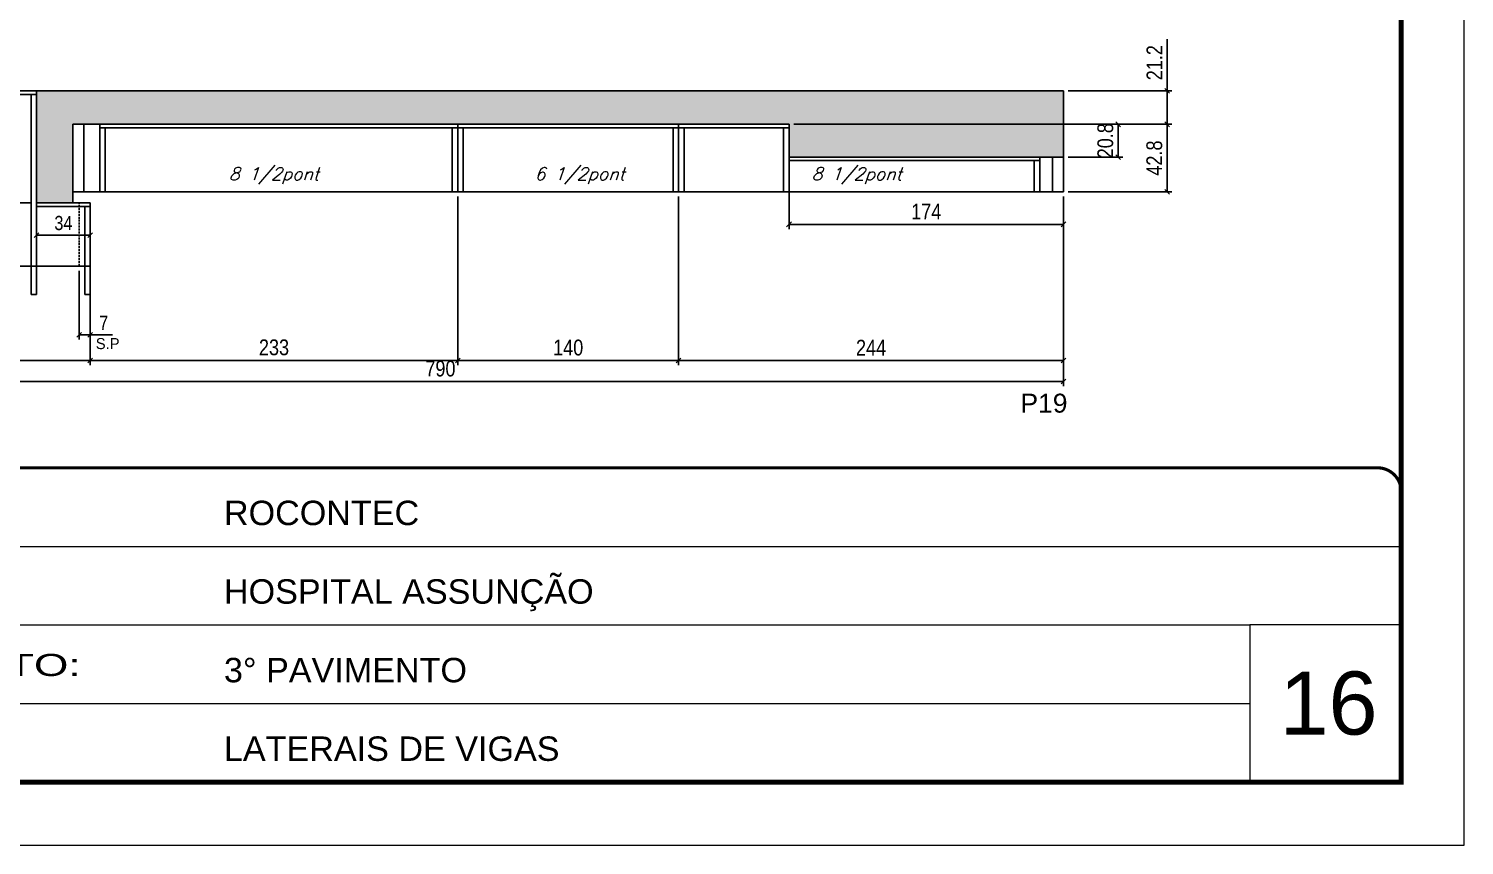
# Model space of a CAD drawing. Extents: x -21493 to -15213, y -12134 to 11887.
# Drawn here: x -16150 to -15240, y 7392 to 7909 of the extents above; entities that cross this region are included whole.
import ezdxf

# ---------------------------------------------------------------- set-up
doc = ezdxf.new("R2010")
doc.units = 0
for name, pattern in [('CONTINUO', [0]), ('DASHED', [0.75, 0.5, -0.25]), ('HIDDEN', [0.375, 0.25, -0.125])]:
    doc.linetypes.add(name, pattern=pattern)
for name, color, linetype in [('5', 5, 'Continuous'), ('COTA', 241, 'Continuous'), ('Painéis', 200, 'Continuous'), ('SARR_2.2x7', 40, 'Continuous'), ('SARR_3.5x7', 81, 'Continuous'), ('texto', 7, 'Continuous')]:
    doc.layers.add(name, color=color, linetype=linetype)
for name, color, linetype, lineweight in [('CARIMBO', 255, 'Continuous', 9), ('Folhas', 255, 'Continuous', 9), ('SARRAFO DE PRESSAO', 251, 'DASHED', 9)]:
    doc.layers.add(name, color=color, linetype=linetype, lineweight=lineweight)
doc.styles.add('ARIAL', font='arial.ttf')
doc.styles.add('COTA TECNICA', font='techl___.ttf', dxfattribs={"height": 10})
doc.styles.add('COTA TECNICA-50', font='techl___.ttf', dxfattribs={"height": 9})
doc.styles.add('Romans', font='romans.shx')
doc.styles.add('ROMAS860', font='ROMAS860.SHX')
doc.styles.get("Standard").update_dxf_attribs({"font": 'arial.ttf'})
doc.styles.add('Tecnologia', font='')
doc.styles.get('Tecnologia').set_extended_font_data('Forgotten Futurist')
doc.dimstyles.new('COTA PAINEL-50', dxfattribs={"dimtxt": 9, "dimasz": 3, "dimexe": 3, "dimexo": 3, "dimgap": 3, "dimtad": 1, "dimdec": 1, "dimzin": 12, "dimdsep": 46, "dimtxsty": 'COTA TECNICA-50', "dimblk1": 'OBLIQUE', "dimblk2": 'OBLIQUE', "dimsah": 1, "dimcen": 0.9, "dimclrd": 4, "dimclre": 4, "dimclrt": 240, "dimadec": 1, "dimazin": 3, "dimtfac": 1, "dimtdec": 1, "dimtmove": 0, "dimatfit": 3, "dimfxl": 1, "dimtolj": 1, "dimtzin": 12, "dimarcsym": 0})
doc.dimstyles.new('PAINEL', dxfattribs={"dimtxt": 10, "dimasz": 3, "dimexe": 3, "dimexo": 3, "dimgap": 3, "dimtad": 1, "dimdec": 1, "dimzin": 12, "dimdsep": 46, "dimtxsty": 'COTA TECNICA', "dimblk1": 'OBLIQUE', "dimblk2": 'OBLIQUE', "dimsah": 1, "dimcen": 0.9, "dimclrd": 4, "dimclre": 4, "dimclrt": 240, "dimadec": 1, "dimazin": 3, "dimtfac": 1, "dimtdec": 1, "dimtmove": 0, "dimatfit": 3, "dimfxl": 1, "dimtolj": 1, "dimtzin": 12, "dimarcsym": 0})

# ---------------------------------------------------------------- blocks, each defined once
blk = doc.blocks.new('_Oblique')
at = {"color": 0, "linetype": 'ByBlock', "lineweight": -2}
blk.add_line((-0.5, -0.5), (0.5, 0.5), dxfattribs=at)
blk = doc.blocks.new('*D1065')
at = {"layer": 'COTA', "color": 4, "lineweight": -2, "ltscale": 25, "transparency": 16777216}
for p, q in [((-16283.99, 7755.66), (-16283.99, 7695.81)), ((-16110.99, 7755.66), (-16110.99, 7695.81)), ((-16110.99, 7698.81), (-16283.99, 7698.81))]:
    blk.add_line(p, q, dxfattribs=at)
at = {"layer": 'Defpoints', "color": 0, "ltscale": 25, "transparency": 16777216}
for p in [(-16283.99, 7758.66), (-16110.99, 7758.66), (-16283.99, 7698.81)]:
    blk.add_point(p, dxfattribs=at)
at = {"layer": 'COTA', "color": 4, "lineweight": -2, "ltscale": 25, "transparency": 16777216, "xscale": 3, "yscale": 3, "zscale": 3, "rotation": 180}
blk.add_blockref('_Oblique', (-16283.99, 7698.81), dxfattribs=at)
at = {"layer": 'COTA', "color": 4, "lineweight": -2, "ltscale": 25, "transparency": 16777216, "xscale": 3, "yscale": 3, "zscale": 3}
blk.add_blockref('_Oblique', (-16110.99, 7698.81), dxfattribs=at)
at = {"layer": 'COTA', "color": 240, "ltscale": 25, "transparency": 16777216, "insert": (-16197.49, 7707.03), "char_height": 10, "attachment_point": 5, "style": 'COTA TECNICA'}
blk.add_mtext('\\A1;173', dxfattribs=at)
blk = doc.blocks.new('*D1067')
at = {"layer": 'COTA', "color": 4, "lineweight": -2, "ltscale": 25, "transparency": 16777216}
for p, q in [((-15877.99, 7802.66), (-15877.99, 7695.81)), ((-16110.99, 7755.66), (-16110.99, 7695.81)), ((-16110.99, 7698.81), (-15877.99, 7698.81))]:
    blk.add_line(p, q, dxfattribs=at)
at = {"layer": 'Defpoints', "color": 0, "ltscale": 25, "transparency": 16777216}
for p in [(-15877.99, 7805.66), (-16110.99, 7758.66), (-15877.99, 7698.81)]:
    blk.add_point(p, dxfattribs=at)
at = {"layer": 'COTA', "color": 4, "lineweight": -2, "ltscale": 25, "transparency": 16777216, "xscale": 3, "yscale": 3, "zscale": 3, "rotation": 180}
blk.add_blockref('_Oblique', (-16110.99, 7698.81), dxfattribs=at)
at = {"layer": 'COTA', "color": 4, "lineweight": -2, "ltscale": 25, "transparency": 16777216, "xscale": 3, "yscale": 3, "zscale": 3}
blk.add_blockref('_Oblique', (-15877.99, 7698.81), dxfattribs=at)
at = {"layer": 'COTA', "color": 240, "ltscale": 25, "transparency": 16777216, "insert": (-15994.49, 7707.03), "char_height": 10, "attachment_point": 5, "style": 'COTA TECNICA'}
blk.add_mtext('\\A1;233', dxfattribs=at)
blk = doc.blocks.new('*D1068')
at = {"layer": 'COTA', "color": 4, "lineweight": -2, "ltscale": 25, "transparency": 16777216}
for p, q in [((-15877.99, 7802.66), (-15877.99, 7695.81)), ((-15737.99, 7802.66), (-15737.99, 7695.81)), ((-15877.99, 7698.81), (-15737.99, 7698.81))]:
    blk.add_line(p, q, dxfattribs=at)
at = {"layer": 'Defpoints', "color": 0, "ltscale": 25, "transparency": 16777216}
for p in [(-15877.99, 7805.66), (-15737.99, 7805.66), (-15737.99, 7698.81)]:
    blk.add_point(p, dxfattribs=at)
at = {"layer": 'COTA', "color": 4, "lineweight": -2, "ltscale": 25, "transparency": 16777216, "xscale": 3, "yscale": 3, "zscale": 3, "rotation": 180}
blk.add_blockref('_Oblique', (-15877.99, 7698.81), dxfattribs=at)
at = {"layer": 'COTA', "color": 4, "lineweight": -2, "ltscale": 25, "transparency": 16777216, "xscale": 3, "yscale": 3, "zscale": 3}
blk.add_blockref('_Oblique', (-15737.99, 7698.81), dxfattribs=at)
at = {"layer": 'COTA', "color": 240, "ltscale": 25, "transparency": 16777216, "insert": (-15807.99, 7706.92), "char_height": 10, "attachment_point": 5, "style": 'COTA TECNICA'}
blk.add_mtext('\\A1;140', dxfattribs=at)
blk = doc.blocks.new('*D1069')
at = {"layer": 'COTA', "color": 4, "lineweight": -2, "ltscale": 25, "transparency": 16777216}
for p, q in [((-15737.99, 7802.66), (-15737.99, 7695.81)), ((-15493.99, 7802.66), (-15493.99, 7695.81)), ((-15737.99, 7698.81), (-15493.99, 7698.81))]:
    blk.add_line(p, q, dxfattribs=at)
at = {"layer": 'Defpoints', "color": 0, "ltscale": 25, "transparency": 16777216}
for p in [(-15737.99, 7805.66), (-15493.99, 7805.66), (-15493.99, 7698.81)]:
    blk.add_point(p, dxfattribs=at)
at = {"layer": 'COTA', "color": 4, "lineweight": -2, "ltscale": 25, "transparency": 16777216, "xscale": 3, "yscale": 3, "zscale": 3, "rotation": 180}
blk.add_blockref('_Oblique', (-15737.99, 7698.81), dxfattribs=at)
at = {"layer": 'COTA', "color": 4, "lineweight": -2, "ltscale": 25, "transparency": 16777216, "xscale": 3, "yscale": 3, "zscale": 3}
blk.add_blockref('_Oblique', (-15493.99, 7698.81), dxfattribs=at)
at = {"layer": 'COTA', "color": 240, "ltscale": 25, "transparency": 16777216, "insert": (-15615.99, 7706.89), "char_height": 10, "attachment_point": 5, "style": 'COTA TECNICA'}
blk.add_mtext('\\A1;244', dxfattribs=at)
blk = doc.blocks.new('*D1070')
at = {"layer": 'COTA', "color": 4, "lineweight": -2, "ltscale": 25, "transparency": 16777216}
for p, q in [((-15664.99, 7848.46), (-15456.31, 7848.46)), ((-15459.31, 7848.46), (-15459.31, 7827.66)), ((-15490.99, 7827.66), (-15456.31, 7827.66))]:
    blk.add_line(p, q, dxfattribs=at)
at = {"layer": 'Defpoints', "color": 0, "ltscale": 25, "transparency": 16777216}
for p in [(-15667.99, 7848.46), (-15493.99, 7827.66), (-15459.31, 7827.66)]:
    blk.add_point(p, dxfattribs=at)
at = {"layer": 'COTA', "color": 4, "lineweight": -2, "ltscale": 25, "transparency": 16777216, "xscale": 3, "yscale": 3, "zscale": 3}
for p, rotation in [((-15459.31, 7848.46), 90), ((-15459.31, 7827.66), 270)]:
    blk.add_blockref('_Oblique', p, dxfattribs=dict(at, rotation=rotation))
at = {"layer": 'COTA', "color": 240, "ltscale": 25, "transparency": 16777216, "insert": (-15467.44, 7838.06), "char_height": 10, "attachment_point": 5, "rotation": 90, "style": 'COTA TECNICA'}
blk.add_mtext('\\A1;20.8', dxfattribs=at)
blk = doc.blocks.new('*D474')
at = {"layer": 'COTA', "color": 4, "lineweight": -2, "ltscale": 25, "transparency": 16777216}
for p, q in [((-15664.99, 7848.46), (-15425.28, 7848.46)), ((-15428.28, 7848.46), (-15428.28, 7805.66)), ((-15490.99, 7805.66), (-15425.28, 7805.66))]:
    blk.add_line(p, q, dxfattribs=at)
at = {"layer": 'Defpoints', "color": 0, "ltscale": 25, "transparency": 16777216}
for p in [(-15667.99, 7848.46), (-15493.99, 7805.66), (-15428.28, 7805.66)]:
    blk.add_point(p, dxfattribs=at)
at = {"layer": 'COTA', "color": 4, "lineweight": -2, "ltscale": 25, "transparency": 16777216, "xscale": 3, "yscale": 3, "zscale": 3}
for p, rotation in [((-15428.28, 7848.46), 90), ((-15428.28, 7805.66), 270)]:
    blk.add_blockref('_Oblique', p, dxfattribs=dict(at, rotation=rotation))
at = {"layer": 'COTA', "color": 240, "ltscale": 25, "transparency": 16777216, "insert": (-15436.38, 7827.06), "char_height": 10, "attachment_point": 5, "rotation": 90, "style": 'COTA TECNICA'}
blk.add_mtext('\\A1;42.8', dxfattribs=at)
blk = doc.blocks.new('*D1071')
at = {"layer": 'COTA', "color": 4, "lineweight": -2, "ltscale": 25, "transparency": 16777216}
for p, q in [((-15428.28, 7869.66), (-15428.28, 7902.39)), ((-15490.99, 7869.66), (-15425.28, 7869.66)), ((-15428.28, 7848.46), (-15428.28, 7869.66)), ((-15664.99, 7848.46), (-15425.28, 7848.46))]:
    blk.add_line(p, q, dxfattribs=at)
at = {"layer": 'Defpoints', "color": 0, "ltscale": 25, "transparency": 16777216}
for p in [(-15493.99, 7869.66), (-15428.28, 7869.66), (-15667.99, 7848.46)]:
    blk.add_point(p, dxfattribs=at)
at = {"layer": 'COTA', "color": 4, "lineweight": -2, "ltscale": 25, "transparency": 16777216, "xscale": 3, "yscale": 3, "zscale": 3}
for p, rotation in [((-15428.28, 7869.66), 90), ((-15428.28, 7848.46), 270)]:
    blk.add_blockref('_Oblique', p, dxfattribs=dict(at, rotation=rotation))
at = {"layer": 'COTA', "color": 240, "ltscale": 25, "transparency": 16777216, "insert": (-15436.34, 7887.52), "char_height": 10, "attachment_point": 5, "rotation": 90, "style": 'COTA TECNICA'}
blk.add_mtext('\\A1;21.2', dxfattribs=at)
blk = doc.blocks.new('*D1072')
at = {"layer": 'COTA', "color": 4, "lineweight": -2, "ltscale": 25, "transparency": 16777216}
for p, q in [((-15667.99, 7824.66), (-15667.99, 7782.06)), ((-15493.99, 7802.66), (-15493.99, 7782.06)), ((-15667.99, 7785.06), (-15493.99, 7785.06))]:
    blk.add_line(p, q, dxfattribs=at)
at = {"layer": 'Defpoints', "color": 0, "ltscale": 25, "transparency": 16777216}
for p in [(-15667.99, 7827.66), (-15493.99, 7805.66), (-15493.99, 7785.06)]:
    blk.add_point(p, dxfattribs=at)
at = {"layer": 'COTA', "color": 4, "lineweight": -2, "ltscale": 25, "transparency": 16777216, "xscale": 3, "yscale": 3, "zscale": 3, "rotation": 180}
blk.add_blockref('_Oblique', (-15667.99, 7785.06), dxfattribs=at)
at = {"layer": 'COTA', "color": 4, "lineweight": -2, "ltscale": 25, "transparency": 16777216, "xscale": 3, "yscale": 3, "zscale": 3}
blk.add_blockref('_Oblique', (-15493.99, 7785.06), dxfattribs=at)
at = {"layer": 'COTA', "color": 240, "ltscale": 25, "transparency": 16777216, "insert": (-15580.99, 7793.14), "char_height": 10, "attachment_point": 5, "style": 'COTA TECNICA'}
blk.add_mtext('\\A1;174', dxfattribs=at)
blk = doc.blocks.new('*D475')
at = {"layer": 'COTA', "color": 4, "lineweight": -2, "ltscale": 25, "transparency": 16777216}
for p, q in [((-15493.99, 7802.66), (-15493.99, 7682.46)), ((-16283.99, 7755.66), (-16283.99, 7682.46)), ((-16283.99, 7685.46), (-15493.99, 7685.46))]:
    blk.add_line(p, q, dxfattribs=at)
at = {"layer": 'Defpoints', "color": 0, "ltscale": 25, "transparency": 16777216}
for p in [(-15493.99, 7805.66), (-16283.99, 7758.66), (-15493.99, 7685.46)]:
    blk.add_point(p, dxfattribs=at)
at = {"layer": 'COTA', "color": 4, "lineweight": -2, "ltscale": 25, "transparency": 16777216, "xscale": 3, "yscale": 3, "zscale": 3, "rotation": 180}
blk.add_blockref('_Oblique', (-16283.99, 7685.46), dxfattribs=at)
at = {"layer": 'COTA', "color": 4, "lineweight": -2, "ltscale": 25, "transparency": 16777216, "xscale": 3, "yscale": 3, "zscale": 3}
blk.add_blockref('_Oblique', (-15493.99, 7685.46), dxfattribs=at)
at = {"layer": 'COTA', "color": 240, "ltscale": 25, "transparency": 16777216, "insert": (-15888.99, 7693.59), "char_height": 10, "attachment_point": 5, "style": 'COTA TECNICA'}
blk.add_mtext('\\A1;790', dxfattribs=at)
blk = doc.blocks.new('*D1073')
at = {"layer": 'COTA', "color": 4, "lineweight": -2, "ltscale": 25, "transparency": 16777216}
for p, q in [((-16147.99, 7869.66), (-16165.3, 7869.66)), ((-16162.3, 7869.66), (-16162.3, 7798.66)), ((-16147.99, 7798.66), (-16165.3, 7798.66))]:
    blk.add_line(p, q, dxfattribs=at)
at = {"layer": 'Defpoints', "color": 0, "ltscale": 25, "transparency": 16777216}
for p in [(-16144.99, 7869.66), (-16162.3, 7798.66), (-16144.99, 7798.66)]:
    blk.add_point(p, dxfattribs=at)
at = {"layer": 'COTA', "color": 4, "lineweight": -2, "ltscale": 25, "transparency": 16777216, "xscale": 3, "yscale": 3, "zscale": 3}
for p, rotation in [((-16162.3, 7869.66), 90), ((-16162.3, 7798.66), 270)]:
    blk.add_blockref('_Oblique', p, dxfattribs=dict(at, rotation=rotation))
at = {"layer": 'COTA', "color": 240, "ltscale": 25, "transparency": 16777216, "insert": (-16170.37, 7834.16), "char_height": 10, "attachment_point": 5, "rotation": 90, "style": 'COTA TECNICA'}
blk.add_mtext('\\A1;71', dxfattribs=at)
blk = doc.blocks.new('*D1147')
at = {"color": 4, "lineweight": -2, "transparency": 16777216}
for p, q in [((-16117.99, 7755.66), (-16117.99, 7712.09)), ((-16110.99, 7755.66), (-16110.99, 7712.09)), ((-16117.99, 7715.09), (-16110.99, 7715.09)), ((-16110.99, 7715.09), (-16096.83, 7715.09))]:
    blk.add_line(p, q, dxfattribs=at)
at = {"layer": 'Defpoints', "color": 0, "transparency": 16777216}
for p in [(-16117.99, 7758.66), (-16110.99, 7758.66), (-16110.99, 7715.09)]:
    blk.add_point(p, dxfattribs=at)
at = {"color": 4, "lineweight": -2, "transparency": 16777216, "xscale": 3, "yscale": 3, "zscale": 3, "rotation": 180}
blk.add_blockref('_Oblique', (-16117.99, 7715.09), dxfattribs=at)
at = {"color": 4, "lineweight": -2, "transparency": 16777216, "xscale": 3, "yscale": 3, "zscale": 3}
blk.add_blockref('_Oblique', (-16110.99, 7715.09), dxfattribs=at)
at = {"color": 240, "transparency": 16777216, "insert": (-16102.41, 7722.66), "char_height": 9, "attachment_point": 5, "style": 'COTA TECNICA-50'}
blk.add_mtext('\\A1;7', dxfattribs=at)
blk = doc.blocks.new('9999999999')
at = {"color": 30, "linetype": 'CONTINUO'}
for p, q in [((98564.56, 34379.64), (99583.98, 34379.64)), ((98564.56, 34329.83), (99487.98, 34329.83)), ((99583.98, 34329.83), (99487.98, 34329.83)), ((99487.98, 34329.83), (99487.98, 34230.21)), ((98564.56, 34280.02), (99487.98, 34280.02))]:
    blk.add_line(p, q, dxfattribs=at)
at = {"color": 30, "linetype": 'CONTINUO', "const_width": 2}
blk.add_lwpolyline([(99583.98, 34230.21), (99583.98, 34414.45, 0.414214), (99568.98, 34429.45), (98228.98, 34429.45, 0.414214), (98213.98, 34414.45), (98213.98, 34245.21, 0.414214), (98228.98, 34230.21), (99583.98, 34230.21)], format="xyb", dxfattribs=at)
at = {"layer": 'Folhas'}
blk.add_lwpolyline([(98138.98, 34190.21), (99623.98, 34190.21), (99623.98, 35240.21), (98138.98, 35240.21)], close=True, dxfattribs=at)
at = {"layer": 'Folhas', "color": 30, "const_width": 3}
blk.add_lwpolyline([(98213.98, 34230.21), (99583.98, 34230.21), (99583.98, 35200.21), (98213.98, 35200.21)], close=True, dxfattribs=at)
at = {"color": 7, "linetype": 'Continuous', "ltscale": 5, "style": 'ARIAL'}
for s, height, p in [('ROCONTEC', 15.483, (98837.68, 34393.13)), ('HOSPITAL ASSUNÇÃO', 15.4829, (98837.68, 34343.32)), ('3° PAVIMENTO', 15.4829, (98837.68, 34293.51)), ('LATERAIS DE VIGAS', 15.4829, (98837.68, 34243.7))]:
    blk.add_text(s, height=height, dxfattribs=at).set_placement(p)
at = {"layer": 'Folhas', "color": 7, "style": 'Tecnologia', "width": 1.5}
blk.add_text('PAVIMENTO:', height=14, dxfattribs=at).set_placement((98573.65, 34297.5))
blk = doc.blocks.new('*D1886')
at = {"layer": 'COTA', "color": 4, "lineweight": -2, "transparency": 16777216}
for p, q in [((-16144.99, 7795.66), (-16144.99, 7775.15)), ((-16110.99, 7795.66), (-16110.99, 7775.15)), ((-16144.99, 7778.15), (-16110.99, 7778.15))]:
    blk.add_line(p, q, dxfattribs=at)
at = {"layer": 'Defpoints', "color": 0, "transparency": 16777216}
for p in [(-16144.99, 7798.66), (-16110.99, 7798.66), (-16110.99, 7778.15)]:
    blk.add_point(p, dxfattribs=at)
at = {"layer": 'COTA', "color": 4, "lineweight": -2, "transparency": 16777216, "xscale": 3, "yscale": 3, "zscale": 3, "rotation": 180}
blk.add_blockref('_Oblique', (-16144.99, 7778.15), dxfattribs=at)
at = {"layer": 'COTA', "color": 4, "lineweight": -2, "transparency": 16777216, "xscale": 3, "yscale": 3, "zscale": 3}
blk.add_blockref('_Oblique', (-16110.99, 7778.15), dxfattribs=at)
at = {"layer": 'COTA', "color": 240, "transparency": 16777216, "insert": (-16127.99, 7785.85), "char_height": 9, "attachment_point": 5, "style": 'COTA TECNICA-50'}
blk.add_mtext('\\A1;34', dxfattribs=at)

msp = doc.modelspace()

# ---------------------------------------------------------------- hatches: boundary and pattern name
at = {"layer": 'COTA', "linetype": 'ByBlock'}
h = msp.add_hatch(dxfattribs=at)
h.set_pattern_fill('AR-CONC', color=256, scale=0.03)
h.set_pattern_definition([(50, (-153862.1976, -15639.9645), (5.46554007, -0.47817257), [0.5715, -6.2865]), (355, (-153862.1976, -15639.9645), (-1.05730264, 5.73170536), [0.4572, -5.02921753]), (100.4514447, (-153861.742, -15640.0043), (4.40823741, 5.25353256), [0.48570026, -5.34270734]), (46.1842, (-153862.1976, -15638.4405), (8.13237123, -1.26126984), [0.85725, -9.42975]), (96.6355576, (-153861.52, -15638.5456), (7.122124, 7.42278374), [0.7285507, -8.01406824]), (351.184151, (-153862.198, -15638.4405), (7.122124, 7.42278374), [0.685799, -7.54379196]), (21, (-153861.4356, -15638.8215), (4.54843174, -3.06795595), [0.5715, -6.2865]), (326, (-153861.4356, -15638.8215), (1.85406085, 5.52563898), [0.4572, -5.0292]), (71.451445, (-153861.0566, -15639.077), (6.40249258, 2.45768307), [0.48570026, -5.34269813]), (37.5, (-153862.1976, -15639.9645), (0.092658098, 2.536651166), [0, -4.96824, 0, -5.1054, 0, -5.04825]), (7.5, (-153862.1976, -15639.9645), (2.004589875, 3.005417245), [0, -2.91084, 0, -4.85394, 0, -1.92405]), (327.5, (-153863.8969, -15639.9645), (4.067717855, -0.17186232), [0, -1.905, 0, -5.9436, 0, -7.8867]), (317.5, (-153864.659, -15639.9645), (4.44387544, 0.76279473), [0, -2.4765, 0, -3.94716, 0, -5.6007])])
h.paths.add_polyline_path([(-16144.99, 7869.66), (-16144.99, 7798.66), (-16121.99, 7798.66), (-16121.99, 7805.66), (-16121.99, 7848.46), (-15667.99, 7848.46), (-15667.99, 7827.66), (-15493.99, 7827.66), (-15493.99, 7869.66)])

# ---------------------------------------------------------------- linework, layer by layer
for p, q in [((-16144.99, 7869.66), (-15493.99, 7869.66)), ((-15493.99, 7827.66), (-15493.99, 7869.66)), ((-16121.99, 7798.66), (-16121.99, 7805.66))]:
    msp.add_line(p, q, dxfattribs=at)
at = {"layer": 'Painéis', "ltscale": 25}
for p, q in [((-16283.99, 7869.66), (-16144.99, 7869.66)), ((-16144.99, 7798.66), (-16144.99, 7869.66)), ((-16121.99, 7848.46), (-15667.99, 7848.46)), ((-16121.99, 7805.66), (-16121.99, 7848.46)), ((-15877.99, 7805.66), (-15877.99, 7848.46)), ((-15737.99, 7805.66), (-15737.99, 7848.46)), ((-15667.99, 7827.66), (-15667.99, 7848.46)), ((-15667.99, 7827.66), (-15493.99, 7827.66)), ((-15493.99, 7805.66), (-15493.99, 7827.66)), ((-16121.99, 7805.66), (-15493.99, 7805.66)), ((-16144.99, 7798.66), (-16110.99, 7798.66)), ((-16110.99, 7758.66), (-16110.99, 7798.66)), ((-16283.99, 7758.66), (-16110.99, 7758.66))]:
    msp.add_line(p, q, dxfattribs=at)
at = {"layer": 'SARR_2.2x7', "linetype": 'Continuous'}
for p, q in [((-16268.99, 7867.46), (-16144.99, 7867.46)), ((-16114.99, 7805.66), (-16114.99, 7848.46)), ((-16104.99, 7846.26), (-15877.99, 7846.26)), ((-15877.99, 7846.26), (-15737.99, 7846.26)), ((-15737.99, 7846.26), (-15667.99, 7846.26)), ((-15500.99, 7805.66), (-15500.99, 7827.66)), ((-15667.99, 7825.46), (-15508.99, 7825.46)), ((-16144.99, 7796.46), (-16110.99, 7796.46))]:
    msp.add_line(p, q, dxfattribs=at)
at = {"layer": 'SARR_2.2x7', "linetype": 'HIDDEN', "ltscale": 5}
msp.add_line((-16117.99, 7758.66), (-16117.99, 7798.66), dxfattribs=at)
at = {"layer": 'SARR_3.5x7'}
for p, q in [((-16148.49, 7740.66), (-16148.49, 7867.46)), ((-16144.99, 7740.66), (-16144.99, 7869.66)), ((-16104.99, 7805.66), (-16104.99, 7848.46)), ((-16101.49, 7805.66), (-16101.49, 7846.26)), ((-15881.49, 7805.66), (-15881.49, 7846.26)), ((-15874.49, 7805.66), (-15874.49, 7846.26)), ((-15741.49, 7805.66), (-15741.49, 7846.26)), ((-15734.49, 7805.66), (-15734.49, 7846.26)), ((-15671.49, 7805.66), (-15671.49, 7846.26)), ((-15667.99, 7805.66), (-15667.99, 7846.26)), ((-15508.99, 7805.66), (-15508.99, 7827.66)), ((-15512.49, 7805.66), (-15512.49, 7825.46)), ((-16114.49, 7740.66), (-16114.49, 7796.46)), ((-16110.99, 7758.66), (-16110.99, 7740.66)), ((-16148.49, 7740.66), (-16144.99, 7740.66)), ((-16114.49, 7740.66), (-16110.99, 7740.66))]:
    msp.add_line(p, q, dxfattribs=at)

# ---------------------------------------------------------------- block references
at = {"layer": 'SARRAFO DE PRESSAO', "color": 6, "linetype": 'ByBlock'}
msp.add_blockref('9999999999', (-114863.89, -26798.7), dxfattribs=at)

# ---------------------------------------------------------------- texts
at = {"layer": '5', "linetype": 'Continuous'}
msp.add_text('P19', height=12, rotation=359.99996, dxfattribs=at).set_placement((-15521.28, 7665.73))
at = {"layer": 'CARIMBO', "style": 'ARIAL'}
msp.add_text('16', height=40, dxfattribs=at).set_placement((-15357.05, 7461.65))
at = {"layer": 'texto', "color": 2, "char_height": 8, "attachment_point": 5, "style": 'Romans'}
for s, insert in [('{\\Q19;\\C256;8 1/2pont}', (-15994.59, 7815.76)), ('{\\Q19;\\C256;6 1/2pont}', (-15800.77, 7815.76)), ('{\\Q19;\\C256;8 1/2pont}', (-15625.13, 7815.76))]:
    msp.add_mtext(s, dxfattribs=dict(at, insert=insert))
at = {"layer": 'texto', "color": 4, "insert": (-16099.93, 7709.44), "char_height": 7, "attachment_point": 5, "style": 'ROMAS860'}
msp.add_mtext('S.P', dxfattribs=at)

# ---------------------------------------------------------------- dimensions: what is measured, and where the dimension line sits
dim = msp.add_linear_dim(base=(-16110.99, 7715.09), p1=(-16117.99, 7758.66), p2=(-16110.99, 7758.66), dimstyle='COTA PAINEL-50')
dim.commit()
dim.dimension.update_dxf_attribs({"geometry": '*D1147', "text_midpoint": (-16102.41, 7722.66)})
at = {"layer": 'COTA', "ltscale": 25}
for base, p1, p2, picture, middle in [((-15428.28, 7869.66), (-15667.99, 7848.46), (-15493.99, 7869.66), '*D1071', (-15436.34, 7887.52)), ((-16162.3, 7798.66), (-16144.99, 7869.66), (-16144.99, 7798.66), '*D1073', (-16170.37, 7834.16)), ((-15428.28, 7805.66), (-15667.99, 7848.46), (-15493.99, 7805.66), '*D474', (-15436.38, 7827.06))]:
    dim = msp.add_linear_dim(base=base, p1=p1, p2=p2, angle=90, dimstyle='PAINEL', dxfattribs=at)
    dim.commit()
    dim.dimension.update_dxf_attribs({"geometry": picture, "text_midpoint": middle})
dim = msp.add_linear_dim(base=(-15459.31, 7827.66), p1=(-15667.99, 7848.46), p2=(-15493.99, 7827.66), angle=90, dimstyle='PAINEL', dxfattribs=at)
dim.commit()
dim.dimension.update_dxf_attribs({"geometry": '*D1070', "text_midpoint": (-15459.31, 7838.06), "dimtype": 160})
for base, p1, p2, picture, middle in [((-15493.99, 7785.06), (-15667.99, 7827.66), (-15493.99, 7805.66), '*D1072', (-15580.99, 7793.14)), ((-15493.99, 7685.46), (-16283.99, 7758.66), (-15493.99, 7805.66), '*D475', (-15888.99, 7693.59)), ((-15877.99, 7698.81), (-16110.99, 7758.66), (-15877.99, 7805.66), '*D1067', (-15994.49, 7707.03)), ((-16283.99, 7698.81), (-16110.99, 7758.66), (-16283.99, 7758.66), '*D1065', (-16197.49, 7707.03))]:
    dim = msp.add_linear_dim(base=base, p1=p1, p2=p2, dimstyle='PAINEL', dxfattribs=at)
    dim.commit()
    dim.dimension.update_dxf_attribs({"geometry": picture, "text_midpoint": middle})
for base, p1, p2, picture, middle in [((-15737.99, 7698.81), (-15877.99, 7805.66), (-15737.99, 7805.66), '*D1068', (-15807.99, 7706.92)), ((-15493.99, 7698.81), (-15737.99, 7805.66), (-15493.99, 7805.66), '*D1069', (-15615.99, 7706.89))]:
    dim = msp.add_linear_dim(base=base, p1=p1, p2=p2, dimstyle='PAINEL', override={"dimtmove": 1}, dxfattribs=at)
    dim.commit()
    dim.dimension.update_dxf_attribs({"geometry": picture, "text_midpoint": middle})
at = {"layer": 'COTA'}
dim = msp.add_linear_dim(base=(-16110.99, 7778.15), p1=(-16144.99, 7798.66), p2=(-16110.99, 7798.66), dimstyle='COTA PAINEL-50', dxfattribs=at)
dim.commit()
dim.dimension.update_dxf_attribs({"geometry": '*D1886', "text_midpoint": (-16127.99, 7785.85)})

doc.saveas('drawing.dxf')
